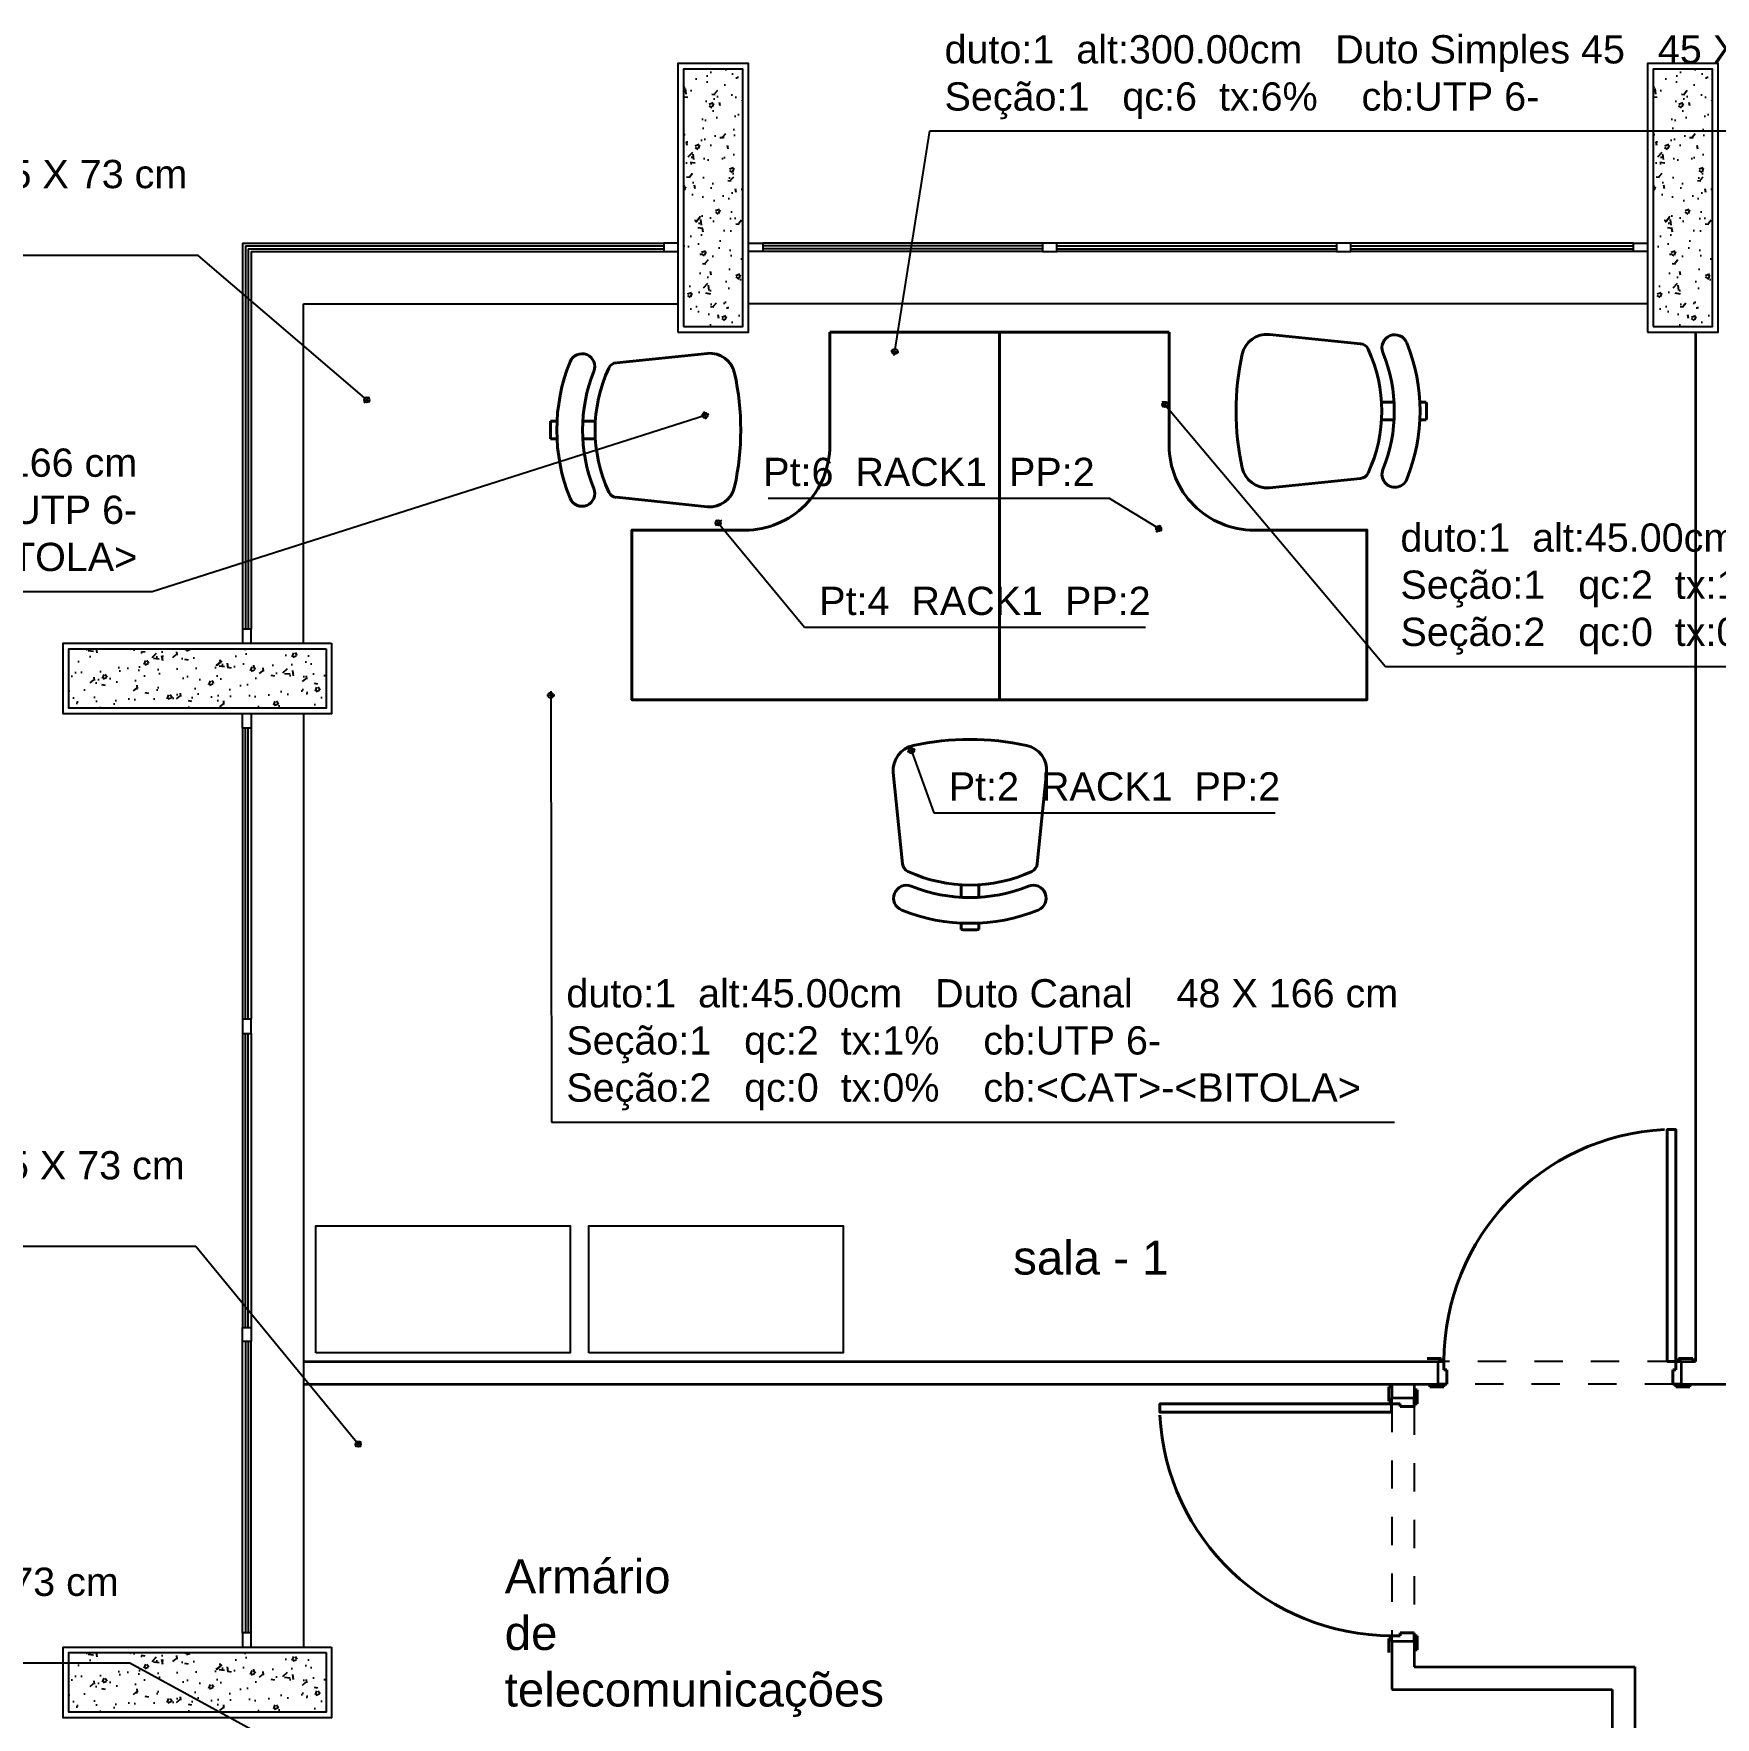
# Model space of a CAD drawing. Header units: millimetres. Extents: x 348.1 to 403.2, y 174.1 to 196.9.
# Drawn here: x 352.56 to 358.51, y 190.33 to 196.29 of the extents above; entities that cross this region are included whole.
import ezdxf

# ---------------------------------------------------------------- set-up
doc = ezdxf.new("R2010")
doc.units = ezdxf.units.MM
doc.linetypes.add('HIDDEN2', pattern=[0.1875, 0.125, -0.0625])
doc.linetypes.add('JIS_02_1.0', pattern=[2, 1, -1])
for name, color, linetype in [('COTA', 1, 'Continuous'), ('CPCON_ESQUADRIAS', 2, 'Continuous'), ('CPCON_PAREDES', 5, 'Continuous'), ('HACTH ALV', 253, 'Continuous'), ('HATCH', 253, 'Continuous'), ('VIVO_ESTRUTURA', 6, 'Continuous'), ('VIVO_PROJEÇÃO', 2, 'JIS_02_1.0')]:
    doc.layers.add(name, color=color, linetype=linetype)
for name, color, linetype, lineweight in [('DRYWALL', 3, 'Continuous', 35), ('ESQUADRIA', 2, 'Continuous', 40), ('MOB', 252, 'Continuous', 40)]:
    doc.layers.add(name, color=color, linetype=linetype, lineweight=lineweight)
doc.styles.add('CPCON', font='arial.ttf', dxfattribs={"height": 0.1})
doc.styles.add('REGULAR', font='arial.ttf')
doc.dimstyles.new('COTA_50', dxfattribs={"dimscale": 0.5, "dimtxt": 0.16, "dimasz": 0.025, "dimexe": 0.09, "dimexo": 0.1, "dimgap": 0.08, "dimtad": 1, "dimzin": 4, "dimdsep": 46, "dimtxsty": 'REGULAR', "dimblk1": 'DOT2', "dimblk2": 'DOT2', "dimsah": 1, "dimcen": 0.05, "dimclrd": 10, "dimclre": 10, "dimclrt": 2, "dimadec": 0, "dimazin": 0, "dimtfac": 1, "dimtix": 1, "dimtmove": 2, "dimatfit": 3, "dimldrblk": 'DOT2', "dimfxl": 0.09, "dimtolj": 1, "dimtzin": 0, "dimlwd": -1, "dimlwe": -1, "dimarcsym": 0})

# ---------------------------------------------------------------- blocks, each defined once
blk = doc.blocks.new('P82')
at = {"layer": 'ESQUADRIA'}
for p, q in [((362.7615, 206.6851), (362.7615, 206.6751)), ((362.8115, 206.6851), (362.7615, 206.6851)), ((362.8115, 206.6851), (362.8115, 206.6751)), ((363.6315, 206.6851), (363.6315, 206.6751)), ((363.6315, 206.6851), (363.6815, 206.6851)), ((363.6815, 206.6851), (363.6815, 206.6751)), ((362.8215, 206.6751), (362.7915, 206.6751)), ((362.8115, 206.6251), (362.8115, 206.5951)), ((362.8215, 206.6251), (362.8115, 206.6251)), ((362.8215, 206.6751), (362.8215, 206.6251)), ((363.6215, 206.6751), (363.6215, 206.6251)), ((363.6215, 206.6751), (363.6515, 206.6751)), ((363.6215, 206.6251), (363.6315, 206.6251)), ((363.6315, 206.6251), (363.6315, 206.5951)), ((362.8015, 206.5851), (362.7515, 206.5851)), ((362.8115, 206.5951), (362.7915, 206.5951)), ((362.8015, 206.5851), (362.8015, 206.5951)), ((363.6315, 206.5951), (363.6515, 206.5951)), ((363.6415, 206.5851), (363.6415, 206.5951)), ((363.6415, 206.5851), (363.6915, 206.5851)), ((363.6915, 206.5851), (363.6915, 206.5951))]:
    blk.add_line(p, q, dxfattribs=at)
blk.add_lwpolyline([(363.6315, 206.5951), (363.6015, 206.5951), (363.6015, 205.7751), (363.6315, 205.7751)], close=True, dxfattribs=at)
at = {"layer": 'ESQUADRIA', "color": 1}
blk.add_arc((363.6322, 206.5951), 0.8207, 179.99672, 267.16275, dxfattribs=at)
blk = doc.blocks.new('A$C2E206165')
at = {"layer": 'MOB'}
for p, q in [((0.2398, 0.6499), (0.2398, 0.6728)), ((0.3027, 0.6499), (0.3027, 0.6728)), ((0.2398, 0.5144), (0.2398, 0.5587)), ((0.3027, 0.5144), (0.3027, 0.5587)), ((0.0332, 0.4401), (0.0001, 0.1177)), ((0.5093, 0.4401), (0.5424, 0.1177))]:
    blk.add_line(p, q, dxfattribs=at)
for centre, radius, start, end in [((0.2713, -0.0038), 0.6773, 87.34078, 92.65922), ((0.047, 0.5616), 0.0455, 111.94173, 291.94173), ((0.2713, 0.0048), 0.6458, 68.05827, 111.94173), ((0.4956, 0.5616), 0.0455, 248.05827, 68.05827), ((0.2713, 0.0048), 0.5548, 68.05827, 111.94173), ((0.2713, -0.0051), 0.5204, 65.07997, 114.92003), ((0.0658, 0.4373), 0.0327, 114.92003, 175.01481), ((0.4768, 0.4373), 0.0327, 4.98519, 65.07997), ((0.09, 0.1099), 0.0903, 175.01481, 257.64998), ((0.4525, 0.1099), 0.0903, 282.35002, 4.98519), ((0.2713, 0.9377), 0.9377, 257.64998, 282.35002)]:
    blk.add_arc(centre, radius, start, end, dxfattribs=at)
blk = doc.blocks.new('DOT2')
at = {"color": 0}
blk.add_line((1.15, 0), (-1.15, 0), dxfattribs=at)
blk.add_lwpolyline([(0, -1.15), (0, 1.15)], dxfattribs=at)
at = {"color": 2}
blk.add_circle((0, 0), 0.75, dxfattribs=at)

msp = doc.modelspace()

# ---------------------------------------------------------------- hatches: boundary and pattern name
at = {"layer": 'HATCH'}
h = msp.add_hatch(dxfattribs=at)
h.set_pattern_fill('AR-CONC', color=256, scale=0.0008, style=0)
h.set_pattern_definition([(50, (-5862.84604, -2700.15166), (0.1457477352, -0.0127512684), [0.01524, -0.16764]), (355, (-5862.84604, -2700.15166), (-0.0281942608, 0.1528453143), [0.012192, -0.134112]), (100.451, (-5862.83389, -2700.15272), (0.1175540013, 0.1400933503), [0.012952, -0.142472]), (46.1842, (-5862.84604, -2700.11102), (0.2168632327, -0.0336338623), [0.02286, -0.25146]), (96.6356, (-5862.82796, -2700.11382), (0.1899233876, 0.197940445), [0.019428, -0.213708]), (351.184, (-5862.84604, -2700.11102), (0.189923685, 0.197940094), [0.018288, -0.201168]), (21, (-5862.82572, -2700.12118), (0.1212919039, -0.0818124148), [0.01524, -0.16764]), (326, (-5862.82572, -2700.12118), (0.0494416227, 0.147350373), [0.012192, -0.134112]), (71.4514, (-5862.81561, -2700.128), (0.1707331926, 0.0655382862), [0.012952, -0.142472]), (37.5, (-5862.846037, -2700.15166), (0.0024708826, 0.0676440311), [0, -0.1324864, 0, -0.136144, 0, -0.13462]), (7.5, (-5862.84604, -2700.15166), (0.05345573, 0.08014445985), [0, -0.0776224, 0, -0.1294384, 0, -0.051308]), (327.5, (-5862.89135, -2700.15166), (0.10847247613, -0.0045829952), [0, -0.0508, 0, -0.158496, 0, -0.210312]), (317.5, (-5862.91167, -2700.15166), (0.1185033451, 0.0203411928), [0, -0.06604, 0, -0.1052576, 0, -0.149352])])
h.paths.add_polyline_path([(355.0657, 196.1615), (354.8557, 196.1615), (354.8557, 195.2515), (355.0657, 195.2515)])
h = msp.add_hatch(dxfattribs=at)
h.set_pattern_fill('AR-CONC', color=256, scale=0.0008, style=0)
h.set_pattern_definition([(50, (-5859.41604, -2700.15166), (0.1457477352, -0.0127512684), [0.01524, -0.16764]), (355, (-5859.41604, -2700.15166), (-0.0281942608, 0.1528453143), [0.012192, -0.134112]), (100.451, (-5859.40389, -2700.15272), (0.1175540013, 0.1400933503), [0.012952, -0.142472]), (46.1842, (-5859.41604, -2700.11102), (0.2168632327, -0.0336338623), [0.02286, -0.25146]), (96.6356, (-5859.39796, -2700.11382), (0.1899233876, 0.197940445), [0.019428, -0.213708]), (351.184, (-5859.41604, -2700.11102), (0.189923685, 0.197940094), [0.018288, -0.201168]), (21, (-5859.39572, -2700.12118), (0.1212919039, -0.0818124148), [0.01524, -0.16764]), (326, (-5859.39572, -2700.12118), (0.0494416227, 0.147350373), [0.012192, -0.134112]), (71.4514, (-5859.38561, -2700.128), (0.1707331926, 0.0655382862), [0.012952, -0.142472]), (37.5, (-5859.416037, -2700.15166), (0.0024708826, 0.0676440311), [0, -0.1324864, 0, -0.136144, 0, -0.13462]), (7.5, (-5859.41604, -2700.15166), (0.05345573, 0.08014445985), [0, -0.0776224, 0, -0.1294384, 0, -0.051308]), (327.5, (-5859.46135, -2700.15166), (0.10847247613, -0.0045829952), [0, -0.0508, 0, -0.158496, 0, -0.210312]), (317.5, (-5859.48167, -2700.15166), (0.1185033451, 0.0203411928), [0, -0.06604, 0, -0.1052576, 0, -0.149352])])
h.paths.add_polyline_path([(358.4957, 196.1615), (358.2857, 196.1615), (358.2857, 195.2515), (358.4957, 195.2515)])
h = msp.add_hatch(dxfattribs=at)
h.set_pattern_fill('AR-CONC', color=256, scale=0.0008, angle=90, style=0)
h.set_pattern_definition([(220, (3248.99387, 6411.81325), (0.0127512684, -0.1457477352), [0.01524, -0.16764]), (275, (3248.99387, 6411.81325), (-0.1528453143, 0.0281942608), [0.012192, -0.134112]), (169.549, (3248.99493, 6411.8011), (-0.1400933503, -0.1175540013), [0.012952, -0.142472]), (223.8158, (3248.95323, 6411.81325), (0.0336338623, -0.2168632327), [0.02286, -0.25146]), (173.3644, (3248.95603, 6411.79517), (-0.197940445, -0.1899233876), [0.019428, -0.213708]), (278.816, (3248.95323, 6411.81325), (-0.197940094, -0.189923685), [0.018288, -0.201168]), (249, (3248.96339, 6411.79293), (0.0818124148, -0.1212919039), [0.01524, -0.16764]), (304, (3248.96339, 6411.79293), (-0.147350373, -0.0494416227), [0.012192, -0.134112]), (198.5486, (3248.97021, 6411.78282), (-0.0655382862, -0.1707331926), [0.012952, -0.142472]), (232.5, (3248.99387, 6411.813246), (-0.0676440311, -0.0024708826), [0, -0.1324864, 0, -0.136144, 0, -0.13462]), (262.5, (3248.99387, 6411.813246), (-0.08014445985, -0.05345573), [0, -0.0776224, 0, -0.1294384, 0, -0.051308]), (302.5, (3248.99387, 6411.85856), (0.0045829952, -0.10847247613), [0, -0.0508, 0, -0.158496, 0, -0.210312]), (312.5, (3248.99387, 6411.87888), (-0.0203411928, -0.1185033451), [0, -0.06604, 0, -0.1052576, 0, -0.149352])])
h.paths.add_polyline_path([(352.6807, 193.9015), (353.5907, 193.9015), (353.5907, 194.1115), (352.6807, 194.1115)])
h = msp.add_hatch(dxfattribs=at)
h.set_pattern_fill('AR-CONC', color=256, scale=0.0008, angle=90, style=0)
h.set_pattern_definition([(220, (3248.99387, 6408.26325), (0.0127512684, -0.1457477352), [0.01524, -0.16764]), (275, (3248.99387, 6408.26325), (-0.1528453143, 0.0281942608), [0.012192, -0.134112]), (169.549, (3248.99493, 6408.2511), (-0.1400933503, -0.1175540013), [0.012952, -0.142472]), (223.8158, (3248.95323, 6408.26325), (0.0336338623, -0.2168632327), [0.02286, -0.25146]), (173.3644, (3248.95603, 6408.24517), (-0.197940445, -0.1899233876), [0.019428, -0.213708]), (278.816, (3248.95323, 6408.26325), (-0.197940094, -0.189923685), [0.018288, -0.201168]), (249, (3248.96339, 6408.24293), (0.0818124148, -0.1212919039), [0.01524, -0.16764]), (304, (3248.96339, 6408.24293), (-0.147350373, -0.0494416227), [0.012192, -0.134112]), (198.5486, (3248.97021, 6408.23282), (-0.0655382862, -0.1707331926), [0.012952, -0.142472]), (232.5, (3248.99387, 6408.263246), (-0.0676440311, -0.0024708826), [0, -0.1324864, 0, -0.136144, 0, -0.13462]), (262.5, (3248.99387, 6408.263246), (-0.08014445985, -0.05345573), [0, -0.0776224, 0, -0.1294384, 0, -0.051308]), (302.5, (3248.99387, 6408.30856), (0.0045829952, -0.10847247613), [0, -0.0508, 0, -0.158496, 0, -0.210312]), (312.5, (3248.99387, 6408.32888), (-0.0203411928, -0.1185033451), [0, -0.06604, 0, -0.1052576, 0, -0.149352])])
h.paths.add_polyline_path([(352.6807, 190.3515), (353.5907, 190.3515), (353.5907, 190.5615), (352.6807, 190.5615)])

# ---------------------------------------------------------------- linework, layer by layer
at = {"layer": 'CPCON_ESQUADRIAS'}
for p, q in [((353.2957, 195.5465), (354.7857, 195.5465)), ((353.2957, 195.5465), (353.2957, 194.1815)), ((356.1257, 195.5465), (355.1357, 195.5465)), ((357.1657, 195.5465), (356.1757, 195.5465)), ((358.2157, 195.5465), (357.2157, 195.5465)), ((353.3257, 195.5165), (354.7857, 195.5165)), ((353.3257, 195.5165), (353.3257, 194.1815)), ((356.1257, 195.5165), (355.1357, 195.5165)), ((357.1657, 195.5165), (356.1757, 195.5165)), ((358.2157, 195.5165), (357.2157, 195.5165)), ((353.2957, 193.8315), (353.2957, 192.8015)), ((353.3257, 193.8315), (353.3257, 192.8015)), ((353.2957, 192.7515), (353.2957, 191.7115)), ((353.3257, 192.7515), (353.3257, 191.7115)), ((353.2957, 190.6315), (353.2957, 191.6615)), ((353.3257, 190.6315), (353.3257, 191.6615))]:
    msp.add_line(p, q, dxfattribs=at)
at = {"layer": 'CPCON_ESQUADRIAS', "color": 3}
for p, q in [((353.3057, 195.5365), (354.7857, 195.5365)), ((353.3057, 195.5365), (353.3057, 194.1815)), ((353.3157, 195.5265), (354.7857, 195.5265)), ((353.3157, 195.5265), (353.3157, 194.1815)), ((356.1257, 195.5365), (355.1357, 195.5365)), ((356.1257, 195.5265), (355.1357, 195.5265)), ((356.1757, 195.5365), (357.1657, 195.5365)), ((356.1757, 195.5265), (357.1657, 195.5265)), ((357.2157, 195.5365), (358.2157, 195.5365)), ((357.2157, 195.5265), (358.2157, 195.5265)), ((353.3057, 192.8015), (353.3057, 193.8315)), ((353.3157, 192.8015), (353.3157, 193.8315)), ((353.3057, 191.7115), (353.3057, 192.7515)), ((353.3157, 191.7115), (353.3157, 192.7515)), ((353.3057, 191.6615), (353.3057, 190.6315)), ((353.3157, 191.6615), (353.3157, 190.6315))]:
    msp.add_line(p, q, dxfattribs=at)
for points in [[(354.8357, 195.5465), (354.7857, 195.5465), (354.7857, 195.5165), (354.8357, 195.5165)], [(355.0857, 195.5465), (355.1357, 195.5465), (355.1357, 195.5165), (355.0857, 195.5165)], [(358.2657, 195.5165), (358.2157, 195.5165), (358.2157, 195.5465), (358.2657, 195.5465)], [(353.3257, 194.1315), (353.3257, 194.1815), (353.2957, 194.1815), (353.2957, 194.1315)], [(353.3257, 193.8815), (353.3257, 193.8315), (353.2957, 193.8315), (353.2957, 193.8815)], [(353.3257, 190.5815), (353.3257, 190.6315), (353.2957, 190.6315), (353.2957, 190.5815)]]:
    msp.add_lwpolyline(points, dxfattribs=at)
for points in [[(356.1257, 195.5165), (356.1757, 195.5165), (356.1757, 195.5465), (356.1257, 195.5465)], [(357.1657, 195.5165), (357.2157, 195.5165), (357.2157, 195.5465), (357.1657, 195.5465)], [(353.3257, 192.7515), (353.3257, 192.8015), (353.2957, 192.8015), (353.2957, 192.7515)], [(353.3257, 191.7115), (353.3257, 191.6615), (353.2957, 191.6615), (353.2957, 191.7115)]]:
    msp.add_lwpolyline(points, close=True, dxfattribs=at)
at = {"layer": 'CPCON_PAREDES', "color": 3}
for p, q in [((353.5107, 195.3315), (354.8357, 195.3315)), ((353.5107, 194.1315), (353.5107, 195.3315)), ((358.2657, 195.3315), (355.0857, 195.3315)), ((353.5107, 193.8815), (353.5107, 190.5815))]:
    msp.add_line(p, q, dxfattribs=at)
at = {"layer": 'CPCON_PAREDES', "color": 2}
for points in [[(354.8557, 195.2515), (355.0657, 195.2515), (355.0657, 196.1615), (354.8557, 196.1615)], [(358.2857, 195.2515), (358.4957, 195.2515), (358.4957, 196.1615), (358.2857, 196.1615)], [(353.5907, 194.1115), (353.5907, 193.9015), (352.6807, 193.9015), (352.6807, 194.1115)], [(353.5907, 190.5615), (353.5907, 190.3515), (352.6807, 190.3515), (352.6807, 190.5615)]]:
    msp.add_lwpolyline(points, close=True, dxfattribs=at)
at = {"layer": 'CPCON_PAREDES'}
msp.add_lwpolyline([(353.6107, 190.5815), (353.6107, 190.3315), (352.6607, 190.3315), (352.6607, 190.5815)], close=True, dxfattribs=at)
at = {"layer": 'DRYWALL'}
for p, q in [((358.4357, 195.2315), (358.4357, 191.5915)), ((353.5107, 191.5915), (357.5257, 191.5915)), ((357.5257, 191.5115), (357.5257, 191.5915)), ((358.3857, 191.5115), (358.3857, 191.5915)), ((358.3857, 191.5915), (358.4357, 191.5915)), ((353.5107, 191.5115), (357.5257, 191.5115)), ((357.3607, 191.5115), (357.3607, 191.4615)), ((357.4407, 191.5115), (357.4407, 191.4615)), ((358.3857, 191.5115), (358.5657, 191.5115)), ((357.4407, 191.4615), (357.3607, 191.4615)), ((357.4407, 190.6015), (357.3607, 190.6015)), ((357.3607, 190.6015), (357.3607, 190.4315)), ((357.4407, 190.6015), (357.4407, 190.5115)), ((357.4407, 190.5115), (358.2207, 190.5115)), ((358.2207, 190.5115), (358.2207, 188.9315)), ((357.3607, 190.4315), (358.1407, 190.4315)), ((358.1407, 190.4315), (358.1407, 188.9315))]:
    msp.add_line(p, q, dxfattribs=at)
at = {"layer": 'HACTH ALV'}
for points in [[(353.5548, 191.6215), (353.5548, 192.0715), (354.4548, 192.0715), (354.4548, 191.6215)], [(354.5206, 191.6215), (354.5206, 192.0715), (355.4206, 192.0715), (355.4206, 191.6215)]]:
    msp.add_lwpolyline(points, close=True, dxfattribs=at)
at = {"layer": 'MOB'}
for points in [[(355.3732, 195.2315), (355.9732, 195.2315), (355.9732, 193.9315), (354.6732, 193.9315), (354.6732, 194.5315), (355.0732, 194.5315, 0.414214), (355.3732, 194.8315)], [(356.5732, 195.2315), (355.9732, 195.2315), (355.9732, 193.9315), (357.2732, 193.9315), (357.2732, 194.5315), (356.8732, 194.5315, -0.414214), (356.5732, 194.8315)]]:
    msp.add_lwpolyline(points, format="xyb", close=True, dxfattribs=at)
at = {"layer": 'VIVO_ESTRUTURA'}
for points in [[(354.8357, 195.2315), (355.0857, 195.2315), (355.0857, 196.1815), (354.8357, 196.1815)], [(358.2657, 195.2315), (358.5157, 195.2315), (358.5157, 196.1815), (358.2657, 196.1815)], [(353.6107, 194.1315), (353.6107, 193.8815), (352.6607, 193.8815), (352.6607, 194.1315)]]:
    msp.add_lwpolyline(points, close=True, dxfattribs=at)
at = {"layer": 'VIVO_PROJEÇÃO', "color": 1, "linetype": 'HIDDEN2', "ltscale": 0.5}
for p, q in [((358.3657, 191.5915), (357.5457, 191.5915)), ((358.3557, 191.5115), (357.5557, 191.5115)), ((357.3607, 191.4415), (357.3607, 190.6215)), ((357.4407, 191.4315), (357.4407, 190.6315))]:
    msp.add_line(p, q, dxfattribs=at)

# ---------------------------------------------------------------- block references
at = {"layer": 'ESQUADRIA', "xscale": -1}
for p, rotation in [((-5.2658, 398.1867), 180), ((150.7655, -172.19), 270)]:
    msp.add_blockref('P82', p, dxfattribs=dict(at, rotation=rotation))
at = {"layer": 'MOB', "xscale": -1}
for p, rotation in [((356.8103, 194.6814), 270), ((355.0579, 195.1568), 90), ((355.5973, 193.7915), 180)]:
    msp.add_blockref('A$C2E206165', p, dxfattribs=dict(at, rotation=rotation))

# ---------------------------------------------------------------- texts
at = {"char_height": 0.1, "style": 'CPCON'}
for s, insert, attachment_point in [('duto:1  alt:300.00cm   Duto Simples 45   45 X 73 cm\\PSeção:1   qc:6  tx:6%    cb:UTP 6-\\P', (355.7789, 196.2819), 1), ('duto:1  alt:300.00cm   Duto Simples 45   45 X 73 cm\\PSeção:1   qc:8  tx:8%    cb:UTP 6-\\P', (349.8699, 195.8408), 1), ('duto:1  alt:45.00cm   Duto Canal    48 X 166 cm\\PSeção:1   qc:2  tx:1%    cb:UTP 6-\\PSeção:2   qc:0  tx:0%    cb:<CAT>-<BITOLA>\\P', (352.9228, 194.8201), 3), ('Pt:6  RACK1  PP:2', (356.3098, 194.7873), 3), ('duto:1  alt:45.00cm   Duto Canal    48 X 166 cm\\PSeção:1   qc:2  tx:1%    cb:UTP 6-\\PSeção:2   qc:0  tx:0%    cb:<CAT>-<BITOLA>\\P', (357.3917, 194.5552), 1), ('Pt:4  RACK1  PP:2', (355.3356, 194.3313), 1), ('Pt:2  RACK1  PP:2', (355.7939, 193.6752), 1), ('duto:1  alt:45.00cm   Duto Canal    48 X 166 cm\\PSeção:1   qc:2  tx:1%    cb:UTP 6-\\PSeção:2   qc:0  tx:0%    cb:<CAT>-<BITOLA>\\P', (354.441, 192.9435), 1), ('duto:1  alt:300.00cm   Duto Simples 45   45 X 73 cm\\PSeção:1   qc:10  tx:10%    cb:UTP 6-\\P', (349.861, 192.3352), 1), ('duto:1  alt:300.00cm   Duto Simples 45   45 X 73 cm\\PSeção:1   qc:28  tx:28%    cb:UTP 6-\\P', (349.6275, 190.8622), 1)]:
    msp.add_mtext(s, dxfattribs=dict(at, insert=insert, attachment_point=attachment_point))
at = {"layer": 'COTA', "char_height": 0.12, "width": 0.539497, "attachment_point": 1, "style": 'CPCON'}
for s, insert in [('sala - 1', (356.0217, 192.0186)), ('Armário de telecomunicações', (354.2229, 190.8911))]:
    msp.add_mtext(s, dxfattribs=dict(at, insert=insert))

# ---------------------------------------------------------------- leaders
at = {"annotation_type": 0, "has_hookline": 1}
for points, hookline_direction, text_width in [([(355.603, 195.1631), (355.7264, 195.9441), (355.7389, 195.9441)], 0, 3.2166), ([(353.7352, 194.9921), (353.1389, 195.503), (353.1264, 195.503)], 1, 3.2166), ([(354.9315, 194.9373), (352.9753, 194.3138), (352.9628, 194.3138)], 1, 2.9293), ([(356.5584, 194.9762), (357.3392, 194.0489), (357.3517, 194.0489)], 0, 2.9293), ([(356.5364, 194.5367), (356.3623, 194.6439), (356.3498, 194.6439)], 1, 1.1543), ([(354.9782, 194.5572), (355.2831, 194.1879), (355.2956, 194.1879)], 0, 1.1543), ([(354.3859, 193.9471), (354.3885, 192.4373), (354.401, 192.4373)], 0, 2.9293), ([(355.6616, 193.7514), (355.7414, 193.5318), (355.7539, 193.5318)], 0, 1.1543), ([(353.7046, 191.2994), (353.13, 191.9974), (353.1175, 191.9974)], 1, 3.2166), ([(354.6697, 189.5578), (352.8966, 190.5243), (352.8841, 190.5243)], 1, 3.2166)]:
    msp.add_leader(points, dimstyle='COTA_50', dxfattribs=dict(at, hookline_direction=hookline_direction, text_width=text_width))

doc.saveas('drawing.dxf')
